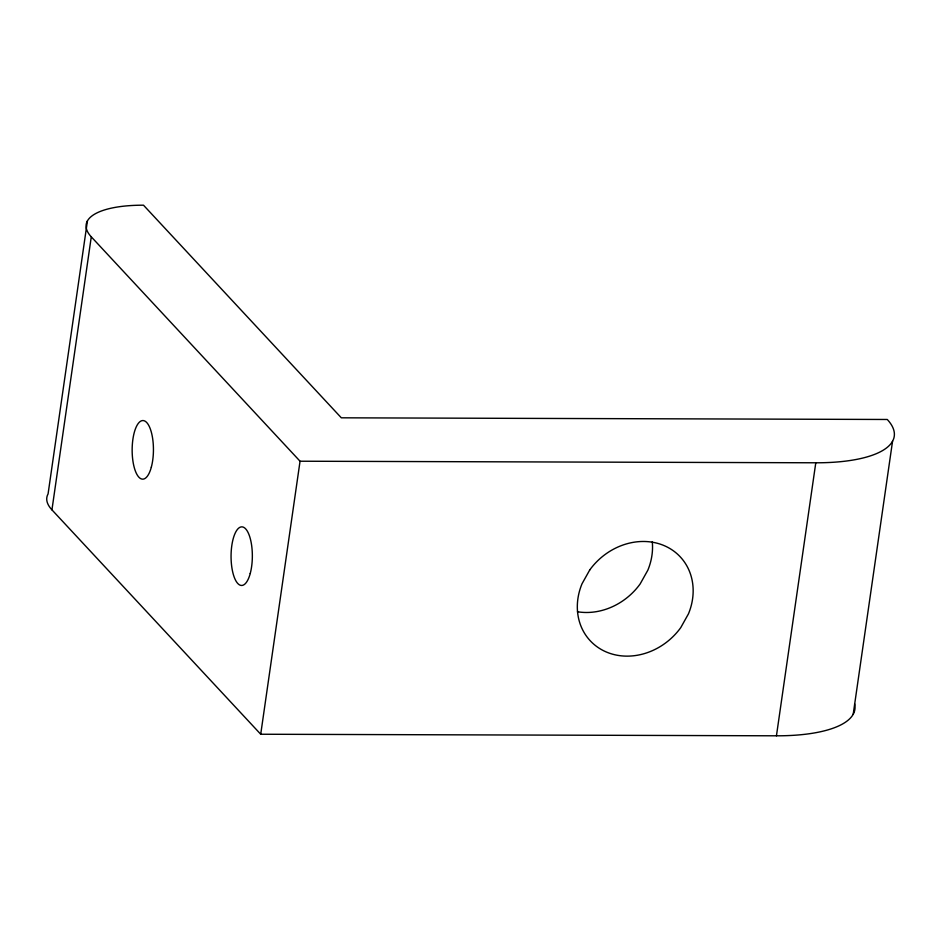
<?xml version="1.0" encoding="UTF-8"?>
<svg xmlns="http://www.w3.org/2000/svg" width="941" height="941" viewBox="0 0 941 941"><rect width="100%" height="100%" fill="white"/><g stroke="black" fill="none" stroke-linecap="round" stroke-linejoin="round"><path stroke-width="1.41" d="M87.419 220.923L48.073 493.943A87.901 29.63 8.2 0 0 51.943 509.857L260.716 734.239L776.443 735.803A120.319 40.557 8.2 0 0 854.604 703.774M51.943 509.857L91.277 236.838A87.901 29.63 8.2 0 1 143.502 205.197L341.324 417.816L887.257 419.474A120.319 40.557 8.2 0 1 815.788 462.784L300.05 461.219L91.277 236.838M260.716 734.239L300.05 461.219M776.443 735.803L815.788 462.784M853.205 714.266L892.55 441.247M652.278 541.793A61.53 53.437 -42.9 0 1 647.855 570.164L640.127 583.973A61.53 53.437 -42.9 0 1 577.48 611.756M589.725 569.987L582.009 583.796A61.53 53.437 -42.9 0 0 605.675 651.713A61.53 53.437 -42.9 0 0 680.755 627.623L688.471 613.814A61.53 53.437 -42.9 0 0 664.805 545.898A61.53 53.437 -42.9 0 0 589.725 569.987M250.235 573.492A29.3 10.645 -89.8 0 0 242.943 527.031A29.3 10.645 -89.8 0 0 231.921 567.941A29.3 10.645 -89.8 0 0 250.235 573.492M151.325 467.183A29.3 10.645 -89.8 0 0 144.02 420.721A29.3 10.645 -89.8 0 0 133.01 461.631A29.3 10.645 -89.8 0 0 151.325 467.183"/></g></svg>
